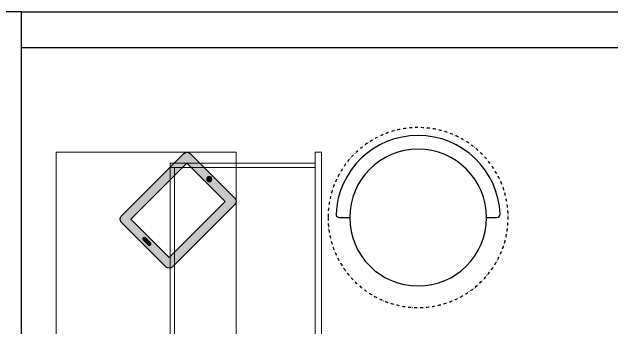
# Model space of a CAD drawing. Header units: feet. Extents: x 2962375 to 2970774, y -5767548 to -5746399.
# Drawn here: x 2967516 to 2969182, y -5754589 to -5753714 of the extents above; entities that cross this region are included whole.
import ezdxf

# ---------------------------------------------------------------- set-up
doc = ezdxf.new("R2010")
doc.units = ezdxf.units.FT
doc.header["$LTSCALE"] = 33
doc.header["$MEASUREMENT"] = 0
doc.linetypes.add('DASHDOT2', pattern=[0.5, 0.25, -0.125, 0, -0.125])
for name, color, linetype, lineweight in [('LENS-FURNITURE', 13, 'Continuous', 9), ('LENS-PARTITION', 21, 'Continuous', 25), ('LN-ELEVATION-1', 81, 'Continuous', 25)]:
    doc.layers.add(name, color=color, linetype=linetype, lineweight=lineweight)

# ---------------------------------------------------------------- blocks, each defined once
blk = doc.blocks.new('TRIAL SET CABINET 633x500')
at = {"layer": 'LENS-FURNITURE'}
h = blk.add_hatch(color=9, dxfattribs=at)
h.dxf.hatch_style = 1
edge = h.paths.add_edge_path()
edge.add_line((-8.54246803093703, -981.9670201920668), (115.9083254579454, -857.5162267031847))
edge.add_arc((107.4230440836399, -849.030945328879), 12.00000000009463, 315, 405)
edge.add_line((115.9083254579454, -840.5456639545736), (-58.03994271345434, -666.5973957831737))
edge.add_arc((-66.52522408775982, -675.0826771574792), 12.00000000009463, 45.00000000000002, 135)
edge.add_line((-75.01050546206531, -666.5973957831737), (-199.4612989509478, -791.0481892720562))
edge.add_arc((-190.9760175766423, -799.5334706454303), 11.99999999943607, 135.0000000031442, 225.0000000031442)
edge.add_line((-199.4612989500165, -808.0187520197359), (-25.5130307786167, -981.967020191136))
edge.add_arc((-17.02774940431148, -973.4817388177615), 11.99999999943605, 224.9999999968574, 314.9999999968578)
h.paths.add_polyline_path([(-17.02774940524252, -955.0969625067663), (89.03826777357607, -849.0309453279477), (-66.52522408775982, -693.4674534666119), (-172.5912412665784, -799.5334706454305)], flags=16)
edge = h.paths.add_edge_path(flags=16)
edge.add_line((-138.2965623782947, -741.9042679787381), (-124.1544267544522, -727.7621323548956))
edge.add_arc((-121.3259996296837, -730.5905594796641), 4.000000000031514, 45.00000000000051, 134.9999999999996, ccw=False)
edge.add_arc((-121.3259996296838, -730.5905594796641), 4.000000000031584, -45.000000000000625, 44.999999999999375, ccw=False)
edge.add_line((-118.4975725049153, -733.4189866044327), (-132.6397081287578, -747.561122228275))
edge.add_arc((-135.4681352535263, -744.7326951035067), 4.000000000031524, 225.0000000000006, 314.99999999999966, ccw=False)
edge.add_arc((-135.4681352535261, -744.7326951035066), 4.000000000031665, 135.0000000000006, 225.0000000000006, ccw=False)
edge = h.paths.add_edge_path(flags=16)
edge.add_arc((44.84409394953398, -910.9027886827243), 7, 0, 360)
at = {"layer": 'LENS-FURNITURE', "lineweight": 0}
h = blk.add_hatch(dxfattribs=at)
h.set_pattern_fill('ANSI31', color=252, scale=10, angle=405)
h.set_pattern_definition([(90, (-3772352.875833935, -3684050.327587578), (-1.25, 2e-16), [])])
edge = h.paths.add_edge_path()
edge.add_line((-138.2965623782947, -741.9042679787381), (-124.1544267544522, -727.7621323548956))
edge.add_arc((-121.3259996296837, -730.5905594796641), 4.000000000031514, 45.00000000000051, 134.9999999999996, ccw=False)
edge.add_arc((-121.3259996296838, -730.5905594796641), 4.000000000031584, -45.000000000000625, 44.999999999999375, ccw=False)
edge.add_line((-118.4975725049153, -733.4189866044327), (-132.6397081287578, -747.561122228275))
edge.add_arc((-135.4681352535263, -744.7326951035067), 4.000000000031524, 225.0000000000006, 314.99999999999966, ccw=False)
edge.add_arc((-135.4681352535261, -744.7326951035066), 4.000000000031665, 135.0000000000006, 225.0000000000006, ccw=False)
edge = h.paths.add_edge_path()
edge.add_arc((44.84409394953398, -910.9027886827243), 7, 0, 360)
blk.add_circle((0, 0), 50.09224864585668)
at = {"layer": 'LENS-FURNITURE'}
blk.add_lwpolyline([(119.4230440827086, -352.4817388160154), (119.4230440827086, -985.4817388160156), (-380.5769559172913, -985.4817388160156), (-380.5769559172913, -352.4817388160154)], close=True, dxfattribs=at)
at = {"layer": 'LENS-FURNITURE', "color": 146}
for points in [[(338.5359051078558, -352.4817388160154), (338.5359051078558, -985.4817388160156), (356.5359051078559, -985.4817388160156), (356.5359051078559, -352.4817388160154)], [(-63.4640948921442, -382.4817388160154), (-63.4640948921442, -394.4817388160154), (338.5359051078558, -394.4817388160154), (338.5359051078558, -382.4817388160154)], [(-63.4640948921442, -394.4817388160154), (-63.4640948921442, -943.4817388160153), (-51.4640948921442, -943.4817388160153), (-51.4640948921442, -394.4817388160154)], [(-63.4640948921442, -955.4817388160152), (-63.4640948921442, -943.4817388160153), (338.5359051078558, -943.4817388160153), (338.5359051078558, -955.4817388160152)]]:
    blk.add_lwpolyline(points, close=True, dxfattribs=at)
at = {"layer": 'LENS-FURNITURE', "color": 18, "lineweight": 30}
for points in [[(-8.54246803093703, -981.9670201920668), (115.9083254579454, -857.5162267031847, 0.4142135623730951), (115.9083254579454, -840.5456639545736), (-58.03994271345434, -666.5973957831737, 0.4142135623730951), (-75.01050546206531, -666.5973957831737), (-199.4612989509478, -791.0481892720562, 0.4142135623730951), (-199.4612989500165, -808.0187520197359), (-25.51303077861669, -981.967020191136, 0.4142135623730951)], [(-138.2965623782947, -741.9042679787381), (-124.1544267544522, -727.7621323548956, -0.4142135623730951), (-118.4975725049153, -727.7621323548956), (-118.4975725049153, -727.7621323548956, -0.4142135623730951), (-118.4975725049153, -733.4189866044327), (-132.6397081287578, -747.561122228275, -0.4142135623730951), (-138.2965623782947, -747.561122228275), (-138.2965623782947, -747.561122228275, -0.4142135623730951)]]:
    blk.add_lwpolyline(points, format="xyb", close=True, dxfattribs=at)
blk.add_lwpolyline([(-17.02774940524252, -955.0969625067663), (89.03826777357607, -849.0309453279477), (-66.52522408775982, -693.4674534666119), (-172.5912412665784, -799.5334706454305)], close=True, dxfattribs=at)
blk.add_circle((44.84409394953398, -910.9027886827243), 7, dxfattribs=at)
blk = doc.blocks.new('DOCTOR STOOL')
at = {"layer": 'LN-ELEVATION-1', "ltscale": 100}
blk.add_lwpolyline([(228, 37.80991746066138), (228, 9.11999999731779, -0.4264743413925903), (218.5, 0.0079201031476259, -0.959166304662544), (218.5, 455.611914822366, -0.4264743413925903), (228, 446.4998349279631), (228, 417.8099174646194)], format="xyb", dxfattribs=at)
at = {"layer": 'LN-ELEVATION-1', "linetype": 'DASHDOT2'}
blk.add_circle((228, 227.8099174629897), 250, dxfattribs=at)
at = {"layer": 'LN-ELEVATION-1', "ltscale": 100}
blk.add_circle((228, 227.8099174629897), 190, dxfattribs=at)

msp = doc.modelspace()

# ---------------------------------------------------------------- linework, layer by layer
at = {"layer": 'LENS-PARTITION'}
for points in [[(2967442.597603366, -5755463.546477256), (2967542.597603366, -5755463.546477256), (2967542.597603366, -5753713.546477255), (2967442.597603366, -5753713.546477255)], [(2970140.597603366, -5753813.546477255), (2967542.597603366, -5753813.546477255), (2967542.597603366, -5753713.546477255), (2970140.597603366, -5753713.546477255)]]:
    msp.add_lwpolyline(points, close=True, dxfattribs=at)

# ---------------------------------------------------------------- block references
at = {"layer": 'LENS-FURNITURE', "xscale": -1}
for name, p, rotation in [('DOCTOR STOOL', (2968871.287868088, -5754056.537053308), 90), ('TRIAL SET CABINET 633x500', (2968018.73350126, -5755088.546477257), 180)]:
    msp.add_blockref(name, p, dxfattribs=dict(at, rotation=rotation))

doc.saveas('drawing.dxf')
